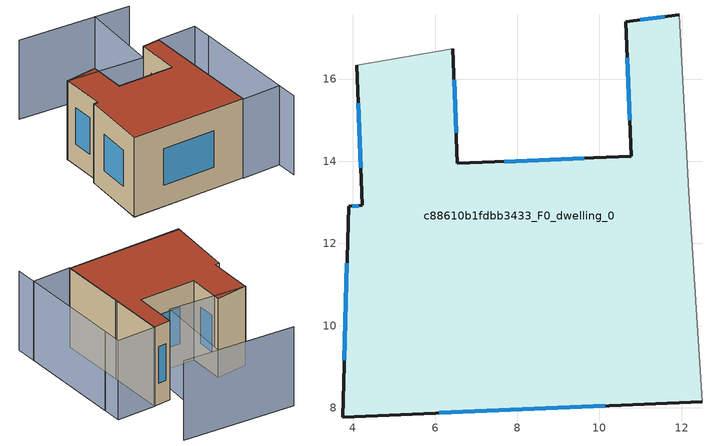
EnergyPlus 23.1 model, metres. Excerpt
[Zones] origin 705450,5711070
c88610b1fdbb3433_F0_dwelling_0
 floor ground (EU_floor_Construction): 12.5,8.15 12.18,13.25 11.94,17.56 10.64,17.4 10.77,14.12 6.54,13.95 6.44,16.74 4.09,16.33 4.23,12.93 3.9,12.9 3.75,7.78 z0
 wall outside (EU_wall_Construction): 6.44,16.74 6.54,13.95 10.77,14.12 10.64,17.4 11.94,17.56 / 12.5,8.15 3.75,7.78 3.9,12.9 4.23,12.93 4.09,16.33 z0:6
 wall adiabatic (EU_wall_Construction): 4.09,16.33 6.44,16.74 / 11.94,17.56 12.18,13.25 12.5,8.15 z0:6
 window (EU_Window_Construction): 6.46,15.99 6.51,14.7 / 7.68,13.99 9.63,14.07 / 10.74,15 10.68,16.51 / 10.99,17.44 11.59,17.52 / 10.14,8.05 6.11,7.88 / 3.79,9.16 3.86,11.52 / 3.99,12.91 4.14,12.92 / 4.19,13.85 4.13,15.41 z1.62:4.38
 roof outside (EU_roof_Construction): 11.94,17.56 12.18,13.25 12.5,8.15 3.75,7.78 3.9,12.9 4.23,12.93 4.09,16.33 6.44,16.74 6.54,13.95 10.77,14.12 10.64,17.4 z6
shading: 15.49,6.71 14.94,16.31 / 10.04,22.32 9.86,16.17 / 9.86,16.17 4.05,16.33 / 12.67,22.27 4.22,22.42 / 14.86,17.76 15.4,8.31 / 15.4,8.31 12.47,8.15 / 12.47,8.15 11.93,17.59 / 11.93,17.59 14.86,17.76 z0:6
[Building]
EU S2 Campaign: North Axis=0; Terrain=City; Solar Distribution=FullExterior
[Site:Location]
London: Latitude=51.5; Longitude=-0.5; Time Zone=0; Elevation=25
[SizingPeriod:WeatherFileDays]
AnnualSizingPeriod: Begin Month=1; Begin Day of Month=1; End Month=12; End Day of Month=31; Day of Week for Start Day=Monday; Use Weather File Daylight Saving Period=No; Use Weather File Rain and Snow Indicators=No
[MATERIAL]
EU_InternalMass_Material: Roughness=MediumRough; Thickness=0.1; Conductivity=1; Density=1800; Specific Heat=900; Thermal Absorptance=0.9; Solar Absorptance=0.7; Visible Absorptance=0.7
[MATERIAL:NOMASS] Roughness=MediumRough; Thermal Absorptance=0.9; Solar Absorptance=0.7; Visible Absorptance=0.7
Name | Thermal Resistance
EU_wall_NoMass | 0.555556
EU_roof_NoMass | 0.510204
EU_floor_NoMass | 1.68919
[WINDOWMATERIAL:SIMPLEGLAZINGSYSTEM]
EU_Window_SimpleGlazing: UFactor=3.96; Solar Heat Gain Coefficient=0.85; Visible Transmittance=0.85
[CONSTRUCTION]
EU_wall_Construction: EU_wall_NoMass
EU_roof_Construction: EU_roof_NoMass
EU_floor_Construction: EU_floor_NoMass
EU_InternalMass_Construction: EU_InternalMass_Material
EU_Window_Construction: EU_Window_SimpleGlazing
[ZONE]
c88610b1fdbb3433_F0_dwelling_0: Type=1; Multiplier=1; Ceiling Height=autocalculate; Volume=369.675; Floor Area=autocalculate; Part of Total Floor Area=Yes
[INTERNALMASS]
c88610b1fdbb3433_F0_dwelling_0_EU_InternalMass: Construction=EU_InternalMass_Construction; Zone or ZoneList=c88610b1fdbb3433_F0_dwelling_0; Surface Area=61.6126
[OTHEREQUIPMENT]
EU_Step8_InternalGain_c88610b1fdbb3433_F0_dwelling_0_f000: Fuel Type=Electricity; Zone or ZoneList or Space or SpaceList=c88610b1fdbb3433_F0_dwelling_0; Schedule=EU_Step8_GainSchedule_c88610b1fdbb3433_F0_dwelling_0_f000; Design Level Calculation Method=Watts/Area; Power per Zone Floor Area=1; Fraction Latent=0; Fraction Radiant=0; Fraction Lost=0; Carbon Dioxide Generation Rate=0; EndUse Subcategory=EU_Step8_InternalGains
[ZONEVENTILATION:DESIGNFLOWRATE]
EU_ConstantAir_c88610b1fdbb3433_F0_dwelling_0: Zone or ZoneList or Space or SpaceList=c88610b1fdbb3433_F0_dwelling_0; Schedule=EU_AlwaysOn; Design Flow Rate Calculation Method=AirChanges/Hour; Air Changes per Hour=0.48; Ventilation Type=Natural; Fan Pressure Rise=0; Fan Total Efficiency=1; Constant Term Coefficient=1; Temperature Term Coefficient=0; Velocity Term Coefficient=0; Velocity Squared Term Coefficient=0; Minimum Indoor Temperature=-100; Maximum Indoor Temperature=100; Delta Temperature=-100; Minimum Outdoor Temperature=-100; Maximum Outdoor Temperature=100; Maximum Wind Speed=40
[HVACTEMPLATE:THERMOSTAT]
EU_HeatOnly_c88610b1fdbb3433_F0_dwelling_0: Constant Heating Setpoint=20; Constant Cooling Setpoint=50
[HVACTEMPLATE:ZONE:IDEALLOADSAIRSYSTEM]
c88610b1fdbb3433_F0_dwelling_0: Template Thermostat=EU_HeatOnly_c88610b1fdbb3433_F0_dwelling_0; System Availability Schedule=EU_AlwaysOn; Maximum Heating Supply Air Temperature=50; Minimum Cooling Supply Air Temperature=13; Maximum Heating Supply Air Humidity Ratio=0.0156; Minimum Cooling Supply Air Humidity Ratio=0.0077; Heating Limit=NoLimit; Cooling Limit=NoLimit; Heating Availability Schedule=EU_AlwaysOn; Cooling Availability Schedule=EU_CoolingOff; Dehumidification Control Type=ConstantSensibleHeatRatio; Cooling Sensible Heat Ratio=0.7; Dehumidification Setpoint=60; Humidification Control Type=None; Humidification Setpoint=30; Outdoor Air Method=None; Outdoor Air Flow Rate per Person=0.00944; Outdoor Air Flow Rate per Zone Floor Area=0; Outdoor Air Flow Rate per Zone=0; Demand Controlled Ventilation Type=None; Outdoor Air Economizer Type=NoEconomizer; Heat Recovery Type=None; Sensible Heat Recovery Effectiveness=0.7; Latent Heat Recovery Effectiveness=0.65
[SIZING:ZONE]
c88610b1fdbb3433_F0_dwelling_0: Zone Cooling Design Supply Air Temperature Input Method=SupplyAirTemperature; Zone Cooling Design Supply Air Temperature=13; Zone Heating Design Supply Air Temperature Input Method=SupplyAirTemperature; Zone Heating Design Supply Air Temperature=50; Zone Cooling Design Supply Air Humidity Ratio=0.008; Zone Heating Design Supply Air Humidity Ratio=0.008; Cooling Design Air Flow Method=DesignDay; Cooling Design Air Flow Rate=0; Cooling Minimum Air Flow per Zone Floor Area=0.000762; Cooling Minimum Air Flow=0; Cooling Minimum Air Flow Fraction=0.2; Heating Design Air Flow Method=DesignDay; Heating Design Air Flow Rate=0; Heating Maximum Air Flow per Zone Floor Area=0.002032; Heating Maximum Air Flow=0.141576; Heating Maximum Air Flow Fraction=0.3; Account for Dedicated Outdoor Air System=No; Dedicated Outdoor Air System Control Strategy=NeutralSupplyAir; Dedicated Outdoor Air Low Setpoint Temperature for Design=autosize; Dedicated Outdoor Air High Setpoint Temperature for Design=autosize; Zone Load Sizing Method=Sensible Load Only No Latent Load; Zone Latent Cooling Design Supply Air Humidity Ratio Input Method=HumidityRatioDifference; Zone Cooling Design Supply Air Humidity Ratio Difference=0.005; Zone Latent Heating Design Supply Air Humidity Ratio Input Method=HumidityRatioDifference; Zone Humidification Design Supply Air Humidity Ratio Difference=0.005
[SCHEDULE:CONSTANT]
Name | Hourly Value
EU_AlwaysOn | 1
EU_CoolingOff | 0
[SCHEDULE:FILE]
EU_Step8_GainSchedule_c88610b1fdbb3433_F0_dwelling_0_f000: File=../../schedules/c88610b1fdbb3433/c88610b1fdbb3433_F0_dwelling_0_f000_gain.csv; Column Number=1; Rows to Skip at Top=0; Number of Hours of Data=8760; Column Separator=Comma; Interpolate to Timestep=No; Minutes per Item=60; Adjust Schedule for Daylight Savings=Yes
